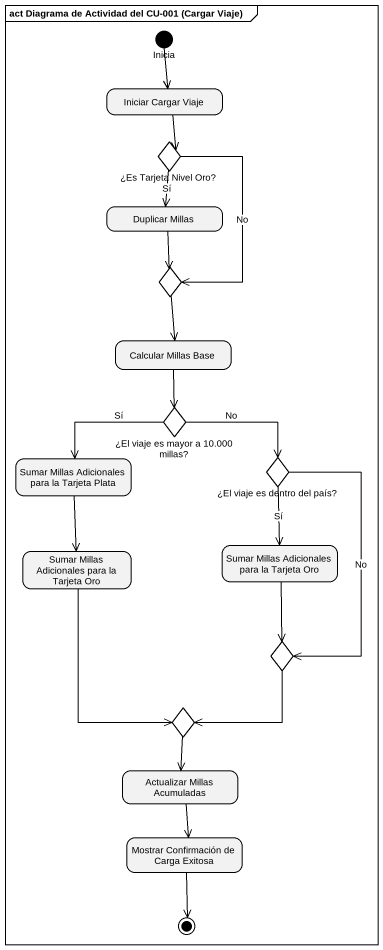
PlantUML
@startuml
mainframe act Diagrama de Actividad del CU-001 (Cargar Viaje)
hide empty description
state Inicia <<start>>
state "Iniciar Cargar Viaje" as Iniciar_Cargar_Viaje
state "¿Es Tarjeta Nivel Oro?" as Es_Tarjeta_Nivel_Oro <<choice>>
state "Duplicar Millas" as Duplicar_Millas
state choice1 <<choice>>
state "Calcular Millas Base" as Calcular_Millas_Base
state "¿El viaje es mayor a 10.000 millas?" as El_viaje_es_mayor_a_10_000 <<choice>>
state "Sumar Millas Adicionales para la Tarjeta Plata" as Sumar_Millas_Adicionales
state "¿El viaje es dentro del país?" as El_viaje_es_dentro_del_país <<choice>>
state "Sumar Millas Adicionales para la Tarjeta Oro" as Sumar_Millas_Adicionales_2
state "Sumar Millas Adicionales para la Tarjeta Oro" as Sumar_Millas_Adicionales_3
state choice2 <<choice>>
state choice3 <<choice>>
state "Actualizar Millas Acumuladas" as Actualizar_Millas_Acumuladas
state "Mostrar Confirmación de Carga Exitosa" as Mostrar_Confirmación_de
Inicia --> Iniciar_Cargar_Viaje
Iniciar_Cargar_Viaje --> Es_Tarjeta_Nivel_Oro
Es_Tarjeta_Nivel_Oro --> Duplicar_Millas : Sí
Es_Tarjeta_Nivel_Oro --> choice1 : No
Duplicar_Millas --> choice1
choice1 --> Calcular_Millas_Base
Calcular_Millas_Base --> El_viaje_es_mayor_a_10_000
El_viaje_es_mayor_a_10_000 -left-> Sumar_Millas_Adicionales : Sí
El_viaje_es_mayor_a_10_000 -right-> El_viaje_es_dentro_del_país : No
Sumar_Millas_Adicionales --> Sumar_Millas_Adicionales_2
El_viaje_es_dentro_del_país --> Sumar_Millas_Adicionales_3 : Sí
El_viaje_es_dentro_del_país --> choice2 : No
Sumar_Millas_Adicionales_2 --> choice3
Sumar_Millas_Adicionales_3 --> choice2
choice2 --> choice3
choice3 --> Actualizar_Millas_Acumuladas
Actualizar_Millas_Acumuladas --> Mostrar_Confirmación_de
Mostrar_Confirmación_de --> [*]
@enduml
